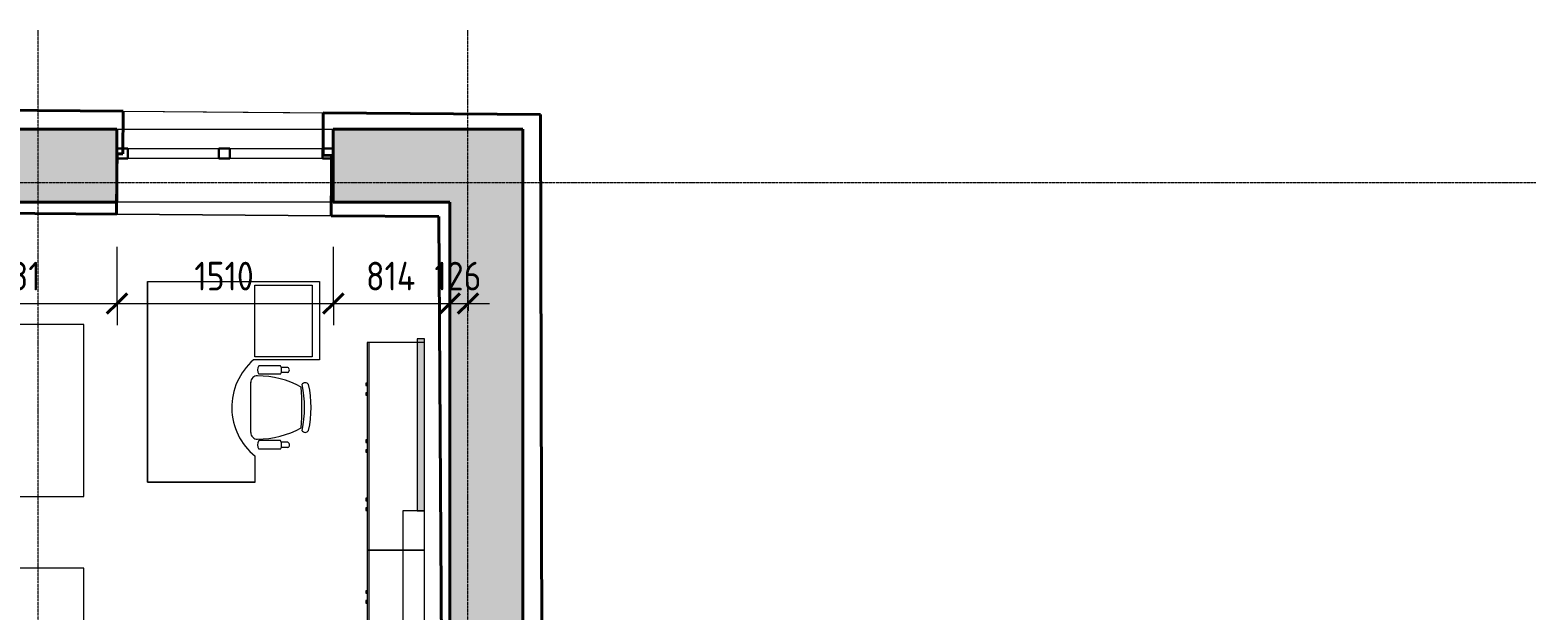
# Model space of a CAD drawing. Header units: millimetres. Extents: x -11886 to 68941, y -8130 to 45506.
# Drawn here: x 502 to 10946, y 40374 to 44422 of the extents above; entities that cross this region are included whole.
import ezdxf

# ---------------------------------------------------------------- set-up
doc = ezdxf.new("R2010")
doc.units = ezdxf.units.MM
doc.linetypes.add('ADSK_Линия сетки', pattern=[25, 20, -2.5, 0, -2.5])
for name, color, linetype, lineweight in [('Витраж', 7, 'Continuous', 18), ('Оси', 7, 'Continuous', 9), ('Размеры', 7, 'Continuous', 9), ('Размеры-100', 7, 'Continuous', 9), ('Стены', 7, 'Continuous', 18), ('Стены наружные', 7, 'Continuous', 18)]:
    doc.layers.add(name, color=color, linetype=linetype, lineweight=lineweight)
for name, color, linetype, lineweight, true_color in [('Стены разрез', 7, 'Continuous', 40, 0xbb5389), ('ТХ', 5, 'Continuous', 9, 0x0000ff), ('ТХ 1 этаж_dwg', 7, 'Continuous', 9, 0x767676)]:
    doc.layers.add(name, color=color, linetype=linetype, lineweight=lineweight, true_color=true_color)
doc.styles.add('GOST Common_1', font='GOST_Common.ttf', dxfattribs={"width": 0.9, "height": 200})
doc.dimstyles.new('ADSK_Основной_2_мм_Округление_до_1_мм', dxfattribs={"dimscale": 304.8, "dimtxt": 201.142999, "dimasz": 0.463911, "dimexe": 0.492126, "dimexo": 0.492126, "dimgap": 0.098425, "dimtad": 1, "dimdec": 0, "dimdsep": 46, "dimtxsty": 'GOST Common_1', "dimblk1": 'OBLIQUE', "dimblk2": 'OBLIQUE', "dimsah": 1, "dimcen": 0.09, "dimdle": 0.492126, "dimazin": 2, "dimtfac": 1, "dimtdec": 4, "dimtix": 1, "dimtmove": 0, "dimatfit": 3, "dimfxl": 1, "dimtvp": 1, "dimtolj": 1, "dimtzin": 0, "dimlwd": 20, "dimlwe": 20, "dimarcsym": 2})

# ---------------------------------------------------------------- blocks, each defined once
blk = doc.blocks.new('Существующие стены 1 эт - Существующие стены 1 эт-653793-01 План 1-го этажа кладочный')
at = {"layer": 'Стены', "color": 243, "true_color": 0xbb5389}
for p, q in [((-57, 43864), (4065, 43832)), ((1152, 43855), (1150, 43594)), ((1152, 43855), (2550, 43844)), ((2548, 43594), (2550, 43844)), ((4065, 43832), (4094, 34174)), ((2606, 43406), (2607, 43524)), ((2604, 43125), (2606, 43406)), ((1106, 43136), (1107, 43219)), ((1107, 43219), (1106, 43136)), ((1107, 43219), (1106, 43136)), ((2604, 43125), (1106, 43136)), ((1106, 43136), (2604, 43125)), ((2604, 43125), (1106, 43136)), ((2605, 43219), (2604, 43125)), ((2604, 43125), (2605, 43219))]:
    blk.add_line(p, q, dxfattribs=at)
at = {"layer": 'Стены разрез'}
for p, q in [((-439, 43867), (1152, 43855)), ((1152, 43855), (1150, 43558)), ((2550, 43844), (2548, 43547)), ((4065, 43832), (2550, 43844)), ((4089, 35813), (4065, 43832)), ((1110, 43558), (1109, 43418)), ((1150, 43558), (1110, 43558)), ((2607, 43546), (2548, 43547)), ((2606, 43406), (2607, 43546)), ((1106, 43136), (1109, 43418)), ((2604, 43125), (2606, 43406)), ((-376, 43148), (1106, 43136)), ((2604, 43125), (3357, 43119)), ((3357, 43119), (3393, 37389))]:
    blk.add_line(p, q, dxfattribs=at)
blk = doc.blocks.new('Прямоугольный импост - 70х20_56мм-V30-01 План 1-го этажа кладочный')
at = {"layer": 'Витраж', "lineweight": 30}
for p, q in [((-76, 35), (0, 35)), ((-76, -35), (-76, 35)), ((0, 35), (0, -35)), ((0, -35), (-76, -35))]:
    blk.add_line(p, q, dxfattribs=at)
blk = doc.blocks.new('Прямоугольный импост - 70х20_56мм-V31-01 План 1-го этажа кладочный')
at = {"layer": 'Витраж', "lineweight": 30}
for p, q in [((0, 35), (-76, 35)), ((-76, 35), (-76, -35)), ((0, -35), (0, 35)), ((-76, -35), (0, -35))]:
    blk.add_line(p, q, dxfattribs=at)
blk = doc.blocks.new('Прямоугольный импост - 70х60мм-1433749-01 План 1-го этажа кладочный')
at = {"layer": 'Витраж'}
for p, q in [((-4124, 43594), (-3478, 43594)), ((-3478, 43524), (-4124, 43524))]:
    blk.add_line(p, q, dxfattribs=at)
blk = doc.blocks.new('Прямоугольный импост - 70х60мм-1243863-01 План 1-го этажа кладочный')
at = {"layer": 'Витраж'}
for p, q in [((-4836, 43594), (-4200, 43594)), ((-4200, 43524), (-4836, 43524))]:
    blk.add_line(p, q, dxfattribs=at)
blk = doc.blocks.new('Прямоугольный импост - 70х76мм-1327564-01 План 1-го этажа кладочный')
at = {"layer": 'Витраж', "lineweight": 30}
for p, q in [((-38, 35), (38, 35)), ((-38, -35), (-38, 35)), ((38, 35), (38, -35)), ((38, -35), (-38, -35))]:
    blk.add_line(p, q, dxfattribs=at)
blk = doc.blocks.new('ТХ 1 этаж_dwg_Покрытие настенное-2118364-01 План 1-го этажа кладочный')
at = {"layer": 'ТХ', "color": 253, "true_color": 0xa0a0a0}
for p, q in [((250, -50), (250, 0)), ((250, 0), (2250, 0)), ((2250, 0), (2250, -50)), ((2250, -50), (2250, -150))]:
    blk.add_line(p, q, dxfattribs=at)
at = {"layer": 'ТХ', "color": 253, "true_color": 0xa0a0a0, "flags": 128}
blk.add_lwpolyline([(2250, -150), (250, -150), (250, -50)], dxfattribs=at)
blk = doc.blocks.new('ТХ 1 этаж_dwg_A$C3da1b1ea-2118365-01 План 1-го этажа кладочный')
at = {"layer": 'ТХ', "true_color": 0xa0a0a0}
blk.add_hatch(color=253, dxfattribs=at).paths.add_polyline_path([(0, -1200), (0, 0), (50, 0), (50, -1200)])
at = {"layer": 'ТХ', "color": 253, "true_color": 0xa0a0a0, "flags": 128}
blk.add_lwpolyline([(0, 0), (50, 0), (50, -1200), (0, -1200)], close=True, dxfattribs=at)
blk = doc.blocks.new('ТХ 1 этаж_dwg_Стол учителя угловой с тумбой-2118366-01 План 1-го этажа кладочный')
at = {"layer": 'ТХ', "color": 253, "true_color": 0xa0a0a0, "flags": 128}
for points in [[(0, 0), (0, 1200), (548, 1200), (548, 739)], [(1400, 750), (1400, 0), (0, 0), (1400, 0), (1400, 750), (1219, 750)]]:
    blk.add_lwpolyline(points, dxfattribs=at)
blk.add_lwpolyline([(26, 1149), (526, 1149), (526, 749), (26, 749)], close=True, dxfattribs=at)
at = {"layer": 'ТХ', "color": 253, "true_color": 0xa0a0a0}
blk.add_arc((879, 1024), 437, 220.7633, 321.1101, dxfattribs=at)
blk = doc.blocks.new('ТХ 1 этаж_dwg_Кресло регулируемое-2118367-01 План 1-го этажа кладочный')
at = {"layer": 'ТХ', "color": 253, "true_color": 0xa0a0a0}
for p, q in [((-280, -163), (-280, -209)), ((-244, -163), (-244, -209)), ((242, -163), (242, -209)), ((279, -163), (279, -209)), ((-292, -214), (-292, -366)), ((-232, -214), (-232, -366)), ((231, -214), (231, -366)), ((291, -214), (291, -366)), ((-176, -422), (174, -422))]:
    blk.add_line(p, q, dxfattribs=at)
for centre, radius, start, end in [((403, -373), 624, 150.9068, 180.1215), ((-145, -41), 28.1, 124.2915, 235.7083), ((0, -748), 748, 77.602, 102.3978), ((0, -794), 748, 77.602, 102.3978), ((0, -1826), 1762, 85.3938, 94.6546), ((-404, -373), 624, 359.878, 29.1059), ((145, -41), 28.1, 304.2901, 55.7096), ((-262, -264), 58.4, 58.951, 121.0488), ((-262, -172), 20.2, 24.8955, 155.3354), ((261, -264), 58.4, 58.951, 121.0488), ((261, -171), 20.2, 24.8955, 155.3354), ((-262, -316), 58.4, 238.951, 301.0488), ((-176, -376), 45.4, 177.8135, 270.7479), ((175, -376), 45.4, 269.2519, 2.1866), ((261, -316), 58.4, 238.951, 301.0488)]:
    blk.add_arc(centre, radius, start, end, dxfattribs=at)
blk = doc.blocks.new('ТХ 1 этаж_dwg_A$C727b9d3d-2118369-01 План 1-го этажа кладочный')
at = {"layer": 'ТХ', "color": 253, "true_color": 0xa0a0a0}
blk.add_line((388, -1450), (388, 0), dxfattribs=at)
at = {"layer": 'ТХ', "color": 253, "true_color": 0xa0a0a0, "flags": 128}
for points in [[(0, -1450), (400, -1450), (400, 0), (0, 0)], [(400, -277), (400, -294), (410, -294), (410, -277)], [(400, -345), (400, -362), (410, -362), (410, -345)], [(400, -684), (400, -701), (410, -701), (410, -684)], [(400, -752), (400, -769), (410, -769), (410, -752)], [(400, -1081), (400, -1098), (410, -1098), (410, -1081)], [(400, -1149), (400, -1166), (410, -1166), (410, -1149)]]:
    blk.add_lwpolyline(points, close=True, dxfattribs=at)
blk = doc.blocks.new('ТХ 1 этаж_dwg-2084881-01 План 1-го этажа кладочный')
at = {"layer": 'ТХ', "color": 253, "true_color": 0xa0a0a0, "flags": 128}
for points in [[(118880, -29706), (118880, -28506), (118380, -28506), (118380, -29706)], [(118880, -31406), (118880, -30206), (118380, -30206), (118380, -31406)]]:
    blk.add_lwpolyline(points, close=True, dxfattribs=at)
for name, p, rotation in [('ТХ 1 этаж_dwg_Стол учителя угловой с тумбой-2118366-01 План 1-го этажа кладочный', (119325, -28206), 270), ('ТХ 1 этаж_dwg_A$C727b9d3d-2118369-01 План 1-го этажа кладочный', (121257, -30081), 180), ('ТХ 1 этаж_dwg_Кресло регулируемое-2118367-01 План 1-го этажа кладочный', (120466, -29086), 270), ('ТХ 1 этаж_dwg_A$C727b9d3d-2118369-01 План 1-го этажа кладочный', (121257, -31531), 180)]:
    blk.add_blockref(name, p, dxfattribs=dict(rotation=rotation))
at = {"extrusion": (0, 0, -1), "zscale": -1}
blk.add_blockref('ТХ 1 этаж_dwg_A$C3da1b1ea-2118365-01 План 1-го этажа кладочный', (-121257, -28606), dxfattribs=at)
at = {"extrusion": (0, 0, -1), "zscale": -1, "rotation": 90.00000000000001}
blk.add_blockref('ТХ 1 этаж_dwg_Покрытие настенное-2118364-01 План 1-го этажа кладочный', (-121257, -32056), dxfattribs=at)
blk = doc.blocks.new('DIMBLOCK188-01 План 1-го этажа кладочный')
at = {"layer": 'Размеры-100', "lineweight": 20, "transparency": 16777216}
for p, q in [((-371, 42512), (-371, 42909)), ((1110, 42512), (1110, 42909)), ((-371, 42512), (1110, 42512)), ((-371, 42512), (-371, 42362)), ((1110, 42512), (1110, 42362))]:
    blk.add_line(p, q, dxfattribs=at)
at = {"layer": 'Размеры-100', "lineweight": 40, "transparency": 16777216}
for p, q in [((-371, 42512), (-442, 42442)), ((-371, 42512), (-301, 42583)), ((1110, 42512), (1039, 42442)), ((1110, 42512), (1180, 42583))]:
    blk.add_line(p, q, dxfattribs=at)
at = {"layer": 'Размеры-100', "color": 0, "lineweight": 20, "transparency": 16777216, "insert": (146, 42804), "char_height": 200, "width": 535.93, "attachment_point": 1, "line_spacing_factor": 1.022761, "style": 'GOST Common_1'}
blk.add_mtext('1481', dxfattribs=at)
blk = doc.blocks.new('_Oblique')
at = {"color": 0, "linetype": 'ByBlock', "lineweight": -2}
blk.add_line((-0.5, -0.5), (0.5, 0.5), dxfattribs=at)
blk = doc.blocks.new('DIMBLOCK189-01 План 1-го этажа кладочный')
at = {"layer": 'Размеры-100', "lineweight": 20, "transparency": 16777216}
for p, q in [((1110, 42512), (1110, 42909)), ((2620, 42512), (2620, 42909)), ((1110, 42512), (2620, 42512)), ((1110, 42512), (1110, 42362)), ((2620, 42512), (2620, 42362))]:
    blk.add_line(p, q, dxfattribs=at)
at = {"layer": 'Размеры-100', "lineweight": 40, "transparency": 16777216}
for p, q in [((1110, 42512), (1039, 42442)), ((1110, 42512), (1180, 42583)), ((2620, 42512), (2549, 42442)), ((2620, 42512), (2690, 42583))]:
    blk.add_line(p, q, dxfattribs=at)
at = {"layer": 'Размеры-100', "color": 0, "lineweight": 20, "transparency": 16777216, "insert": (1650, 42804), "char_height": 200, "width": 515.47, "attachment_point": 1, "line_spacing_factor": 1.022761, "style": 'GOST Common_1'}
blk.add_mtext('1510', dxfattribs=at)
blk = doc.blocks.new('DIMBLOCK190-01 План 1-го этажа кладочный')
at = {"layer": 'Размеры-100', "lineweight": 20, "transparency": 16777216}
for p, q in [((2620, 42512), (2620, 42909)), ((3433, 42512), (3433, 42662)), ((2620, 42512), (3433, 42512)), ((2620, 42512), (2620, 42362)), ((3433, 42512), (3433, 42462))]:
    blk.add_line(p, q, dxfattribs=at)
at = {"layer": 'Размеры-100', "lineweight": 40, "transparency": 16777216}
for p, q in [((2620, 42512), (2549, 42442)), ((2620, 42512), (2690, 42583)), ((3433, 42512), (3363, 42442)), ((3433, 42512), (3504, 42583))]:
    blk.add_line(p, q, dxfattribs=at)
at = {"layer": 'Размеры-100', "color": 0, "lineweight": 20, "transparency": 16777216, "insert": (2848, 42804), "char_height": 200, "width": 429.56, "attachment_point": 1, "line_spacing_factor": 1.022761, "style": 'GOST Common_1'}
blk.add_mtext('814', dxfattribs=at)
blk = doc.blocks.new('DIMBLOCK191-01 План 1-го этажа кладочный')
at = {"layer": 'Размеры-100', "lineweight": 20, "transparency": 16777216}
for p, q in [((3433, 42512), (3433, 42662)), ((3560, 42512), (3560, 42662)), ((3433, 42512), (3710, 42512)), ((3433, 42512), (3433, 42462)), ((3560, 42512), (3560, 42462))]:
    blk.add_line(p, q, dxfattribs=at)
at = {"layer": 'Размеры-100', "lineweight": 40, "transparency": 16777216}
for p, q in [((3433, 42512), (3363, 42442)), ((3433, 42512), (3504, 42583)), ((3560, 42512), (3489, 42442)), ((3560, 42512), (3631, 42583))]:
    blk.add_line(p, q, dxfattribs=at)
at = {"layer": 'Размеры-100', "color": 0, "lineweight": 20, "transparency": 16777216, "insert": (3326, 42804), "char_height": 200, "width": 409.1, "attachment_point": 1, "line_spacing_factor": 1.022761, "style": 'GOST Common_1'}
blk.add_mtext('126', dxfattribs=at)

msp = doc.modelspace()

# ---------------------------------------------------------------- hatches: boundary and pattern name
at = {"layer": 'Стены наружные', "true_color": 0xc0c0c0}
h = msp.add_hatch(color=9, dxfattribs=at)
h.paths.add_polyline_path([(3433.5, 43218.9), (3433.5, 43728.9), (2619.6, 43728.9), (2619.6, 43218.9), (3392.5, 43218.9)])
h.paths.add_polyline_path([(-5835, 43218.9), (-4912.4, 43218.9), (-4912.4, 43728.9), (-6278.8, 43728.9), (-6278.8, 43218.9)])
h.paths.add_polyline_path([(1109.6, 43218.9), (1109.6, 43728.9), (-371.4, 43728.9), (-371.4, 43218.9), (1076.2, 43218.9)])
h.paths.add_polyline_path([(-3402.4, 43218.9), (-1881.4, 43218.9), (-1881.4, 43728.9), (-3402.4, 43728.9), (-3402.4, 43279.3)])
h = msp.add_hatch(color=9, dxfattribs=at)
h.paths.add_polyline_path([(3433.5, 20918.6), (3943.5, 20918.6), (3943.5, 22112.6), (3433.5, 22112.6), (3433.5, 20921)])
h.paths.add_polyline_path([(3538.5, 23832.6), (3943.5, 23832.6), (3943.5, 26067.6), (3433.5, 26067.6), (3433.5, 23832.6), (3511, 23832.6)])
h.paths.add_polyline_path([(3538.5, 27837.6), (3943.5, 27837.6), (3943.5, 30088.6), (3433.5, 30088.6), (3433.5, 27837.6), (3501.1, 27837.6)])
h.paths.add_polyline_path([(3493.4, 31858.6), (3943.5, 31858.6), (3943.5, 34107.6), (3433.5, 34107.6), (3433.5, 31858.6), (3485.7, 31858.6)])
h.paths.add_polyline_path([(3943.5, 35877.6), (3943.5, 43728.9), (3433.5, 43728.9), (3433.5, 35877.6), (3807.6, 35877.6)])

# ---------------------------------------------------------------- linework, layer by layer
at = {"layer": 'Оси', "linetype": 'ADSK_Линия сетки'}
for p, q in [((559.9, -7330.4), (559.9, 44421.9)), ((3559.9, -7330.4), (3559.9, 44421.9)), ((-11086.2, 43356.8), (57141.7, 43356.8))]:
    msp.add_line(p, q, dxfattribs=at)
at = {"layer": 'Стены наружные', "lineweight": 40}
for p, q in [((1109.6, 43728.9), (-371.4, 43728.9)), ((1109.6, 43218.9), (1109.6, 43728.9)), ((3943.5, 43728.9), (2619.6, 43728.9)), ((2619.6, 43728.9), (2619.6, 43218.9)), ((3943.5, 35877.6), (3943.5, 43728.9)), ((-371.4, 43218.9), (1109.6, 43218.9)), ((2619.6, 43218.9), (3433.5, 43218.9)), ((3433.5, 43218.9), (3433.5, 37598.5))]:
    msp.add_line(p, q, dxfattribs=at)
at = {"layer": 'Стены наружные'}
for p, q in [((1109.6, 43728.9), (2619.6, 43728.9)), ((2619.6, 43218.9), (1109.6, 43218.9))]:
    msp.add_line(p, q, dxfattribs=at)

# ---------------------------------------------------------------- block references
at = {"layer": 'Витраж', "rotation": 180}
msp.add_blockref('Прямоугольный импост - 70х20_56мм-V31-01 План 1-го этажа кладочный', (1109.6, 43558.9), dxfattribs=at)
at = {"layer": 'Витраж'}
for name in ['Прямоугольный импост - 70х60мм-1243863-01 План 1-го этажа кладочный', 'Прямоугольный импост - 70х60мм-1433749-01 План 1-го этажа кладочный']:
    msp.add_blockref(name, (6022, 0), dxfattribs=at)
at = {"layer": 'Витраж', "extrusion": (0, 0, -1), "rotation": 180}
for name, p in [('Прямоугольный импост - 70х76мм-1327564-01 План 1-го этажа кладочный', (-1859.6, 43558.9)), ('Прямоугольный импост - 70х20_56мм-V30-01 План 1-го этажа кладочный', (-2619.6, 43558.9))]:
    msp.add_blockref(name, p, dxfattribs=at)
at = {"layer": 'Стены разрез'}
msp.add_blockref('Существующие стены 1 эт - Существующие стены 1 эт-653793-01 План 1-го этажа кладочный', (0, 0), dxfattribs=at)
at = {"layer": 'ТХ 1 этаж_dwg', "color": 253, "true_color": 0xa0a0a0}
msp.add_blockref('ТХ 1 этаж_dwg-2084881-01 План 1-го этажа кладочный', (-118001.2, 70872.8), dxfattribs=at)

# ---------------------------------------------------------------- dimensions: what is measured, and where the dimension line sits
at = {"layer": 'Размеры', "lineweight": 20}
for base, p1, p2, override, picture, middle in [((1109.6, 42512.3), (-371.4, 43058.9), (1109.6, 43058.9), {"dimpost": '<>', "dimfxl": 1481.03653}, 'DIMBLOCK188-01 План 1-го этажа кладочный', (369.1, 42642.3)), ((2619.6, 42512.3), (1109.6, 43058.9), (2619.6, 43058.9), {"dimpost": '<>', "dimfxl": 1510}, 'DIMBLOCK189-01 План 1-го этажа кладочный', (1864.6, 42642.3)), ((3433.5, 42512.3), (2619.6, 43058.9), (3433.5, 42612.3), {"dimpost": '<>', "dimfxl": 928.33548}, 'DIMBLOCK190-01 План 1-го этажа кладочный', (3026.6, 42642.3)), ((3559.9, 42512.3), (3433.5, 42612.3), (3559.9, 42612.3), {"dimpost": '<>', "dimfxl": 126.411333}, 'DIMBLOCK191-01 План 1-го этажа кладочный', (3496.7, 42642.3))]:
    dim = msp.add_linear_dim(base=base, p1=p1, p2=p2, dimstyle='ADSK_Основной_2_мм_Округление_до_1_мм', override=override, dxfattribs=at)
    dim.commit()
    dim.dimension.update_dxf_attribs({"geometry": picture, "text_midpoint": middle})

doc.saveas('drawing.dxf')
